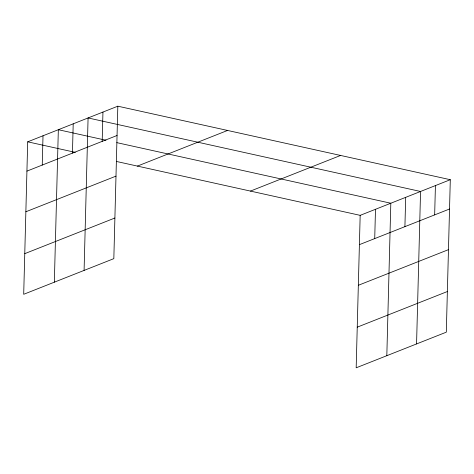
<?xml version="1.0" encoding="UTF-8"?>
<svg xmlns="http://www.w3.org/2000/svg" width="474" height="474" viewBox="0 0 474 474"><rect width="100%" height="100%" fill="white"/><g stroke="black" fill="none" stroke-linecap="round" stroke-linejoin="round"><path stroke-width="0.71" d="M117.825 106.188L27.693 141.827L23.7 294.295L113.831 258.65L117.825 106.188L450.3 179.705L446.307 332.173L356.175 367.812L360.169 215.35L450.3 179.705M42.245 165.065L43.015 135.771M54.344 282.172L58.338 129.71L105.98 140.245M72.445 153.126L73.209 123.827M84.088 270.411L88.081 117.949L420.556 191.472L416.563 343.934M102.188 141.365L102.953 112.065M374.721 238.588L375.491 209.289M386.82 355.696L390.813 203.233L116.805 142.638M404.915 226.649L405.685 197.35M434.658 214.888L435.428 185.589M26.923 171.126L117.06 135.481M137.407 166.09L227.544 130.451M25.863 211.771L115.994 176.127M24.767 253.649L114.898 218.004M250.45 191.087L340.581 155.448M359.399 244.649L449.536 209.004M358.338 285.295L448.469 249.65M357.242 327.167L447.373 291.528M27.693 141.827L75.33 152.361M116.474 161.462L360.169 215.35"/></g></svg>
